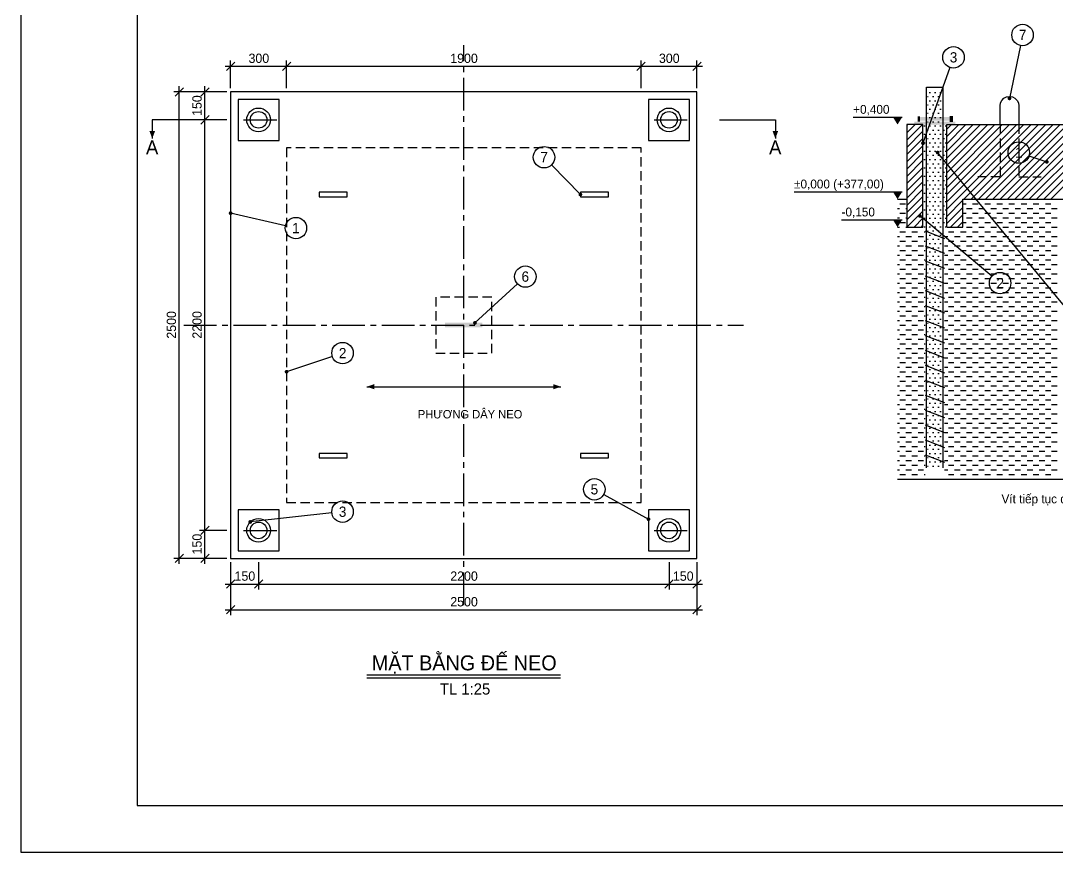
# Model space of a CAD drawing. Extents: x 0 to 45000, y 0 to 7425.
# Drawn here: x 0 to 5556, y 0 to 4456 of the extents above; entities that cross this region are included whole.
import ezdxf

# ---------------------------------------------------------------- set-up
doc = ezdxf.new("R2010")
doc.units = 0
doc.header["$LTSCALE"] = 25
doc.linetypes.add('CENTER', pattern=[10.6, 7, -1.2, 1.2, -1.2])
doc.linetypes.add('DASHED', pattern=[3, 2, -1])
for name, color, linetype in [('AN', 8, 'DASHED'), ('BT', 7, 'CONTINUOUS'), ('BT_N', 7, 'CONTINUOUS'), ('BUN', 32, 'CONTINUOUS'), ('DIM', 8, 'CONTINUOUS'), ('HATCH', 8, 'CONTINUOUS'), ('HATCH_BUN', 32, 'CONTINUOUS'), ('KHUNG', 7, 'CONTINUOUS'), ('KHUNG_M', 7, 'CONTINUOUS'), ('TEXT', 7, 'CONTINUOUS'), ('THEP', 1, 'CONTINUOUS'), ('THEP_D', 1, 'DASHED'), ('THEPHINH', 5, 'CONTINUOUS'), ('THEPHINH_D', 5, 'DASHED'), ('TRUC', 1, 'CENTER'), ('VUA', 8, 'CONTINUOUS')]:
    doc.layers.add(name, color=color, linetype=linetype)
doc.styles.add('VN', font='arial.ttf', dxfattribs={"width": 0.95})

msp = doc.modelspace()

# ---------------------------------------------------------------- linework, layer by layer
at = {"layer": 'AN'}
msp.add_lwpolyline([(1425, 1875), (3325, 1875), (3325, 3775), (1425, 3775)], close=True, dxfattribs=at)
at = {"layer": 'BT'}
msp.add_line((4963.5, 3900), (7036.5, 3900), dxfattribs=at)
msp.add_lwpolyline([(1125, 1575), (3625, 1575), (3625, 4075), (1125, 4075)], close=True, dxfattribs=at)
for points in [[(4836.5, 3900), (4750, 3900), (4750, 3350), (4836.5, 3350)], [(4963.5, 3350), (5050, 3350), (5050, 3500), (6950, 3500), (6950, 3350), (7036.5, 3350)]]:
    msp.add_lwpolyline(points, dxfattribs=at)
at = {"layer": 'BT_N'}
msp.add_lwpolyline([(4700, 2000), (5970, 2000), (5987.5, 2040), (6012.5, 1960), (6030, 2000), (7300, 2000)], dxfattribs=at)
at = {"layer": 'BUN'}
msp.add_line((4700, 3500), (4750, 3500), dxfattribs=at)
at = {"layer": 'DIM'}
for p, q in [((5358.4, 4323.7), (5300, 4040)), ((1102.5, 4190), (1147.5, 4235)), ((1125, 4095), (1125, 4242.5)), ((1402.5, 4190), (1447.5, 4235)), ((1402.5, 4190), (1447.5, 4235)), ((1425, 4095), (1425, 4242.5)), ((1425, 4095), (1425, 4242.5)), ((3302.5, 4190), (3347.5, 4235)), ((3302.5, 4190), (3347.5, 4235)), ((3325, 4095), (3325, 4242.5)), ((3325, 4095), (3325, 4242.5)), ((3602.5, 4190), (3647.5, 4235)), ((3625, 4095), (3625, 4242.5)), ((1095, 4212.5), (1455, 4212.5)), ((1395, 4212.5), (3355, 4212.5)), ((3295, 4212.5), (3655, 4212.5)), ((4980.7, 4205.8), (4836.5, 3800)), ((1105, 4075), (820, 4075)), ((827.5, 4052.5), (872.5, 4097.5)), ((850, 1545), (850, 4105)), ((1105, 4075), (957.5, 4075)), ((965, 4052.5), (1010, 4097.5)), ((987.5, 3895), (987.5, 4105)), ((965, 3902.5), (1010, 3947.5)), ((965, 3902.5), (1010, 3947.5)), ((987.5, 1695), (987.5, 3955)), ((1105, 3925), (957.5, 3925)), ((1105, 3925), (957.5, 3925)), ((4462.3, 3940), (4725, 3940)), ((5663.4, 2844.3), (4915, 3750)), ((5404.5, 3731.8), (5500, 3700)), ((2845.1, 3683.8), (3000, 3525)), ((4145.3, 3540), (4725, 3540)), ((1418.9, 3357.8), (1125, 3425)), ((4400, 3390), (4725, 3390)), ((5205.9, 3086.9), (4820, 3410)), ((2662.7, 3046.1), (2435, 2837)), ((1670.5, 2656.8), (1425, 2575)), ((1855, 2495), (2895, 2495)), ((3125.3, 1917.2), (3365, 1785)), ((1667.9, 1818.7), (1230, 1770)), ((1105, 1725), (957.5, 1725)), ((1105, 1725), (957.5, 1725)), ((965, 1702.5), (1010, 1747.5)), ((965, 1702.5), (1010, 1747.5)), ((987.5, 1545), (987.5, 1755)), ((1105, 1575), (820, 1575)), ((827.5, 1552.5), (872.5, 1597.5)), ((1105, 1575), (957.5, 1575)), ((965, 1552.5), (1010, 1597.5)), ((1125, 1555), (1125, 1407.5)), ((1125, 1555), (1125, 1270)), ((1275, 1555), (1275, 1407.5)), ((1275, 1555), (1275, 1407.5)), ((3475, 1555), (3475, 1407.5)), ((3475, 1555), (3475, 1407.5)), ((3625, 1555), (3625, 1407.5)), ((3625, 1555), (3625, 1270)), ((1102.5, 1415), (1147.5, 1460)), ((1252.5, 1415), (1297.5, 1460)), ((1252.5, 1415), (1297.5, 1460)), ((3452.5, 1415), (3497.5, 1460)), ((3452.5, 1415), (3497.5, 1460)), ((3602.5, 1415), (3647.5, 1460)), ((1095, 1437.5), (1305, 1437.5)), ((1245, 1437.5), (3505, 1437.5)), ((3445, 1437.5), (3655, 1437.5)), ((1095, 1300), (3655, 1300)), ((1102.5, 1277.5), (1147.5, 1322.5)), ((3602.5, 1277.5), (3647.5, 1322.5))]:
    msp.add_line(p, q, dxfattribs=at)
at = {"layer": 'DIM', "const_width": 10}
for points in [[(5305, 4040, 1), (5295, 4040, 1)], [(4841.5, 3800, 1), (4831.5, 3800, 1)], [(4920, 3750, 1), (4910, 3750, 1)], [(5505, 3700, 1), (5495, 3700, 1)], [(3005, 3525, 1), (2995, 3525, 1)], [(1130, 3425, 1), (1120, 3425, 1)], [(4825, 3410, 1), (4815, 3410, 1)], [(2440, 2837, 1), (2430, 2837, 1)], [(1430, 2575, 1), (1420, 2575, 1)], [(1235, 1770, 1), (1225, 1770, 1)], [(3370, 1785, 1), (3360, 1785, 1)]]:
    msp.add_lwpolyline(points, format="xyb", close=True, dxfattribs=at)
at = {"layer": 'DIM'}
for points in [[(4700, 3900), (4675, 3940), (4725, 3940)], [(4700, 3500), (4675, 3540), (4725, 3540)], [(4700, 3350), (4675, 3390), (4725, 3390)]]:
    msp.add_solid(points, dxfattribs=at)
at = {"layer": 'HATCH'}
for p, q in [((4750, 3816.6), (4833.4, 3900)), ((4750, 3855.5), (4794.5, 3900)), ((4750, 3894.4), (4755.6, 3900)), ((4872.3, 3900), (4872.3, 3900)), ((4911.2, 3900), (4911.2, 3900)), ((4950.1, 3900), (4950.1, 3900)), ((4963.5, 3446.8), (5416.7, 3900)), ((4963.5, 3485.6), (5377.9, 3900)), ((4963.5, 3524.5), (5339, 3900)), ((4963.5, 3563.4), (5300.1, 3900)), ((4963.5, 3602.3), (5261.2, 3900)), ((4963.5, 3641.2), (5222.3, 3900)), ((4963.5, 3680.1), (5183.4, 3900)), ((4963.5, 3719), (5144.5, 3900)), ((4963.5, 3757.9), (5105.6, 3900)), ((4963.5, 3796.8), (5066.7, 3900)), ((4963.5, 3835.7), (5027.8, 3900)), ((4963.5, 3874.6), (4988.9, 3900)), ((5055.6, 3500), (5455.6, 3900)), ((5094.5, 3500), (5494.5, 3900)), ((5133.4, 3500), (5533.4, 3900)), ((5172.3, 3500), (5572.3, 3900)), ((5211.2, 3500), (5611.2, 3900)), ((5250.1, 3500), (5650.1, 3900)), ((5289, 3500), (5689, 3900)), ((5327.9, 3500), (5727.9, 3900)), ((5366.8, 3500), (5766.8, 3900)), ((5405.7, 3500), (5805.7, 3900)), ((5444.5, 3500), (5844.5, 3900)), ((5483.4, 3500), (5883.4, 3900)), ((5522.3, 3500), (5922.3, 3900)), ((4750, 3777.7), (4836.5, 3864.2)), ((4750, 3738.8), (4836.5, 3825.3)), ((4750, 3699.9), (4836.5, 3786.4)), ((4750, 3661.1), (4836.5, 3747.6)), ((4750, 3622.2), (4836.5, 3708.7)), ((4750, 3583.3), (4836.5, 3669.8)), ((4750, 3544.4), (4836.5, 3630.9)), ((4750, 3505.5), (4836.5, 3592)), ((4750, 3466.6), (4836.5, 3553.1)), ((4750, 3427.7), (4836.5, 3514.2)), ((4750, 3388.8), (4836.5, 3475.3)), ((4963.5, 3407.9), (5050, 3494.4)), ((4963.5, 3369), (5050, 3455.5)), ((4750.1, 3350), (4836.5, 3436.4)), ((4789, 3350), (4836.5, 3397.5)), ((4983.4, 3350), (5050, 3416.6)), ((4827.9, 3350), (4836.5, 3358.6)), ((4866.7, 3350), (4866.7, 3350)), ((4905.6, 3350), (4905.6, 3350)), ((4944.5, 3350), (4944.5, 3350)), ((5022.3, 3350), (5050, 3377.7))]:
    msp.add_line(p, q, dxfattribs=at)
at = {"layer": 'HATCH_BUN'}
for p, q in [((4700, 3450), (4710, 3450)), ((4712.5, 3475), (4742.5, 3475)), ((4745, 3450), (4750, 3450)), ((5050, 3475), (5067.5, 3475)), ((5070, 3450), (5100, 3450)), ((5102.5, 3475), (5132.5, 3475)), ((5135, 3450), (5165, 3450)), ((5167.5, 3475), (5197.5, 3475)), ((5200, 3450), (5230, 3450)), ((5232.5, 3475), (5262.5, 3475)), ((5265, 3450), (5295, 3450)), ((5297.5, 3475), (5327.5, 3475)), ((5330, 3450), (5360, 3450)), ((5362.5, 3475), (5392.5, 3475)), ((5395, 3450), (5425, 3450)), ((5427.5, 3475), (5457.5, 3475)), ((5460, 3450), (5490, 3450)), ((5492.5, 3475), (5522.5, 3475)), ((5525, 3450), (5555, 3450)), ((4700, 3400), (4710, 3400)), ((4712.5, 3425), (4742.5, 3425)), ((4745, 3400), (4750, 3400)), ((5050, 3425), (5067.5, 3425)), ((5070, 3400), (5100, 3400)), ((5102.5, 3425), (5132.5, 3425)), ((5135, 3400), (5165, 3400)), ((5167.5, 3425), (5197.5, 3425)), ((5200, 3400), (5230, 3400)), ((5232.5, 3425), (5262.5, 3425)), ((5265, 3400), (5295, 3400)), ((5297.5, 3425), (5327.5, 3425)), ((5330, 3400), (5360, 3400)), ((5362.5, 3425), (5392.5, 3425)), ((5395, 3400), (5425, 3400)), ((5427.5, 3425), (5457.5, 3425)), ((5460, 3400), (5490, 3400)), ((5492.5, 3425), (5522.5, 3425)), ((5525, 3400), (5555, 3400)), ((4700, 3350), (4710, 3350)), ((4712.5, 3375), (4742.5, 3375)), ((4745, 3350), (4750, 3350)), ((5050, 3375), (5067.5, 3375)), ((5070, 3350), (5100, 3350)), ((5102.5, 3375), (5132.5, 3375)), ((5135, 3350), (5165, 3350)), ((5167.5, 3375), (5197.5, 3375)), ((5200, 3350), (5230, 3350)), ((5232.5, 3375), (5262.5, 3375)), ((5265, 3350), (5295, 3350)), ((5297.5, 3375), (5327.5, 3375)), ((5330, 3350), (5360, 3350)), ((5362.5, 3375), (5392.5, 3375)), ((5395, 3350), (5425, 3350)), ((5427.5, 3375), (5457.5, 3375)), ((5460, 3350), (5490, 3350)), ((5492.5, 3375), (5522.5, 3375)), ((5525, 3350), (5555, 3350)), ((4700, 3300), (4710, 3300)), ((4712.5, 3325), (4742.5, 3325)), ((4745, 3300), (4775, 3300)), ((4777.5, 3325), (4807.5, 3325)), ((4810, 3300), (4840, 3300)), ((4842.5, 3325), (4847.5, 3325)), ((4952.5, 3300), (4970, 3300)), ((4972.5, 3325), (5002.5, 3325)), ((5005, 3300), (5035, 3300)), ((5037.5, 3325), (5067.5, 3325)), ((5070, 3300), (5100, 3300)), ((5102.5, 3325), (5132.5, 3325)), ((5135, 3300), (5165, 3300)), ((5167.5, 3325), (5197.5, 3325)), ((5200, 3300), (5230, 3300)), ((5232.5, 3325), (5262.5, 3325)), ((5265, 3300), (5295, 3300)), ((5297.5, 3325), (5327.5, 3325)), ((5330, 3300), (5360, 3300)), ((5362.5, 3325), (5392.5, 3325)), ((5395, 3300), (5425, 3300)), ((5427.5, 3325), (5457.5, 3325)), ((5460, 3300), (5490, 3300)), ((5492.5, 3325), (5522.5, 3325)), ((5525, 3300), (5555, 3300)), ((4700, 3250), (4710, 3250)), ((4712.5, 3275), (4742.5, 3275)), ((4712.5, 3225), (4742.5, 3225)), ((4745, 3250), (4775, 3250)), ((4777.5, 3275), (4807.5, 3275)), ((4777.5, 3225), (4807.5, 3225)), ((4810, 3250), (4840, 3250)), ((4842.5, 3275), (4847.5, 3275)), ((4842.5, 3225), (4847.5, 3225)), ((4952.5, 3250), (4970, 3250)), ((4972.5, 3275), (5002.5, 3275)), ((4972.5, 3225), (5002.5, 3225)), ((5005, 3250), (5035, 3250)), ((5037.5, 3275), (5067.5, 3275)), ((5037.5, 3225), (5067.5, 3225)), ((5070, 3250), (5100, 3250)), ((5102.5, 3275), (5132.5, 3275)), ((5102.5, 3225), (5132.5, 3225)), ((5135, 3250), (5165, 3250)), ((5167.5, 3275), (5197.5, 3275)), ((5167.5, 3225), (5197.5, 3225)), ((5200, 3250), (5230, 3250)), ((5232.5, 3275), (5262.5, 3275)), ((5232.5, 3225), (5262.5, 3225)), ((5265, 3250), (5295, 3250)), ((5297.5, 3275), (5327.5, 3275)), ((5297.5, 3225), (5327.5, 3225)), ((5330, 3250), (5360, 3250)), ((5362.5, 3275), (5392.5, 3275)), ((5362.5, 3225), (5392.5, 3225)), ((5395, 3250), (5425, 3250)), ((5427.5, 3275), (5457.5, 3275)), ((5427.5, 3225), (5457.5, 3225)), ((5460, 3250), (5490, 3250)), ((5492.5, 3275), (5522.5, 3275)), ((5492.5, 3225), (5522.5, 3225)), ((5525, 3250), (5555, 3250)), ((4700, 3200), (4710, 3200)), ((4712.5, 3175), (4742.5, 3175)), ((4745, 3200), (4775, 3200)), ((4777.5, 3175), (4807.5, 3175)), ((4810, 3200), (4840, 3200)), ((4842.5, 3175), (4847.5, 3175)), ((4952.5, 3200), (4970, 3200)), ((4972.5, 3175), (5002.5, 3175)), ((5005, 3200), (5035, 3200)), ((5037.5, 3175), (5067.5, 3175)), ((5070, 3200), (5100, 3200)), ((5102.5, 3175), (5132.5, 3175)), ((5135, 3200), (5165, 3200)), ((5167.5, 3175), (5197.5, 3175)), ((5200, 3200), (5230, 3200)), ((5232.5, 3175), (5262.5, 3175)), ((5265, 3200), (5295, 3200)), ((5297.5, 3175), (5327.5, 3175)), ((5330, 3200), (5360, 3200)), ((5362.5, 3175), (5392.5, 3175)), ((5395, 3200), (5425, 3200)), ((5427.5, 3175), (5457.5, 3175)), ((5460, 3200), (5490, 3200)), ((5492.5, 3175), (5522.5, 3175)), ((5525, 3200), (5555, 3200)), ((4700, 3150), (4710, 3150)), ((4712.5, 3125), (4742.5, 3125)), ((4745, 3150), (4775, 3150)), ((4777.5, 3125), (4807.5, 3125)), ((4810, 3150), (4840, 3150)), ((4842.5, 3125), (4847.5, 3125)), ((4952.5, 3150), (4970, 3150)), ((4972.5, 3125), (5002.5, 3125)), ((5005, 3150), (5035, 3150)), ((5037.5, 3125), (5067.5, 3125)), ((5070, 3150), (5100, 3150)), ((5102.5, 3125), (5132.5, 3125)), ((5135, 3150), (5165, 3150)), ((5167.5, 3125), (5197.5, 3125)), ((5200, 3150), (5230, 3150)), ((5232.5, 3125), (5262.5, 3125)), ((5265, 3150), (5295, 3150)), ((5297.5, 3125), (5327.5, 3125)), ((5330, 3150), (5360, 3150)), ((5362.5, 3125), (5392.5, 3125)), ((5395, 3150), (5425, 3150)), ((5427.5, 3125), (5457.5, 3125)), ((5460, 3150), (5490, 3150)), ((5492.5, 3125), (5522.5, 3125)), ((5525, 3150), (5555, 3150)), ((4700, 3100), (4710, 3100)), ((4712.5, 3075), (4742.5, 3075)), ((4745, 3100), (4775, 3100)), ((4777.5, 3075), (4807.5, 3075)), ((4810, 3100), (4840, 3100)), ((4842.5, 3075), (4847.5, 3075)), ((4952.5, 3100), (4970, 3100)), ((4972.5, 3075), (5002.5, 3075)), ((5005, 3100), (5035, 3100)), ((5037.5, 3075), (5067.5, 3075)), ((5070, 3100), (5100, 3100)), ((5102.5, 3075), (5132.5, 3075)), ((5135, 3100), (5165, 3100)), ((5167.5, 3075), (5197.5, 3075)), ((5200, 3100), (5230, 3100)), ((5232.5, 3075), (5262.5, 3075)), ((5265, 3100), (5295, 3100)), ((5297.5, 3075), (5327.5, 3075)), ((5330, 3100), (5360, 3100)), ((5362.5, 3075), (5392.5, 3075)), ((5395, 3100), (5425, 3100)), ((5427.5, 3075), (5457.5, 3075)), ((5460, 3100), (5490, 3100)), ((5492.5, 3075), (5522.5, 3075)), ((5525, 3100), (5555, 3100)), ((4700, 3050), (4710, 3050)), ((4712.5, 3025), (4742.5, 3025)), ((4745, 3050), (4775, 3050)), ((4777.5, 3025), (4807.5, 3025)), ((4810, 3050), (4840, 3050)), ((4842.5, 3025), (4847.5, 3025)), ((4952.5, 3050), (4970, 3050)), ((4972.5, 3025), (5002.5, 3025)), ((5005, 3050), (5035, 3050)), ((5037.5, 3025), (5067.5, 3025)), ((5070, 3050), (5100, 3050)), ((5102.5, 3025), (5132.5, 3025)), ((5135, 3050), (5165, 3050)), ((5167.5, 3025), (5197.5, 3025)), ((5200, 3050), (5230, 3050)), ((5232.5, 3025), (5262.5, 3025)), ((5265, 3050), (5295, 3050)), ((5297.5, 3025), (5327.5, 3025)), ((5330, 3050), (5360, 3050)), ((5362.5, 3025), (5392.5, 3025)), ((5395, 3050), (5425, 3050)), ((5427.5, 3025), (5457.5, 3025)), ((5460, 3050), (5490, 3050)), ((5492.5, 3025), (5522.5, 3025)), ((5525, 3050), (5555, 3050)), ((4700, 3000), (4710, 3000)), ((4700, 2950), (4710, 2950)), ((4712.5, 2975), (4742.5, 2975)), ((4745, 3000), (4775, 3000)), ((4745, 2950), (4775, 2950)), ((4777.5, 2975), (4807.5, 2975)), ((4810, 3000), (4840, 3000)), ((4810, 2950), (4840, 2950)), ((4842.5, 2975), (4847.5, 2975)), ((4952.5, 3000), (4970, 3000)), ((4952.5, 2950), (4970, 2950)), ((4972.5, 2975), (5002.5, 2975)), ((5005, 3000), (5035, 3000)), ((5005, 2950), (5035, 2950)), ((5037.5, 2975), (5067.5, 2975)), ((5070, 3000), (5100, 3000)), ((5070, 2950), (5100, 2950)), ((5102.5, 2975), (5132.5, 2975)), ((5135, 3000), (5165, 3000)), ((5135, 2950), (5165, 2950)), ((5167.5, 2975), (5197.5, 2975)), ((5200, 3000), (5230, 3000)), ((5200, 2950), (5230, 2950)), ((5232.5, 2975), (5262.5, 2975)), ((5265, 3000), (5295, 3000)), ((5265, 2950), (5295, 2950)), ((5297.5, 2975), (5327.5, 2975)), ((5330, 3000), (5360, 3000)), ((5330, 2950), (5360, 2950)), ((5362.5, 2975), (5392.5, 2975)), ((5395, 3000), (5425, 3000)), ((5395, 2950), (5425, 2950)), ((5427.5, 2975), (5457.5, 2975)), ((5460, 3000), (5490, 3000)), ((5460, 2950), (5490, 2950)), ((5492.5, 2975), (5522.5, 2975)), ((5525, 3000), (5555, 3000)), ((5525, 2950), (5555, 2950)), ((4700, 2900), (4710, 2900)), ((4712.5, 2925), (4742.5, 2925)), ((4745, 2900), (4775, 2900)), ((4777.5, 2925), (4807.5, 2925)), ((4810, 2900), (4840, 2900)), ((4842.5, 2925), (4847.5, 2925)), ((4952.5, 2900), (4970, 2900)), ((4972.5, 2925), (5002.5, 2925)), ((5005, 2900), (5035, 2900)), ((5037.5, 2925), (5067.5, 2925)), ((5070, 2900), (5100, 2900)), ((5102.5, 2925), (5132.5, 2925)), ((5135, 2900), (5165, 2900)), ((5167.5, 2925), (5197.5, 2925)), ((5200, 2900), (5230, 2900)), ((5232.5, 2925), (5262.5, 2925)), ((5265, 2900), (5295, 2900)), ((5297.5, 2925), (5327.5, 2925)), ((5330, 2900), (5360, 2900)), ((5362.5, 2925), (5392.5, 2925)), ((5395, 2900), (5425, 2900)), ((5427.5, 2925), (5457.5, 2925)), ((5460, 2900), (5490, 2900)), ((5492.5, 2925), (5522.5, 2925)), ((5525, 2900), (5555, 2900)), ((4700, 2850), (4710, 2850)), ((4712.5, 2875), (4742.5, 2875)), ((4745, 2850), (4775, 2850)), ((4777.5, 2875), (4807.5, 2875)), ((4810, 2850), (4840, 2850)), ((4842.5, 2875), (4847.5, 2875)), ((4952.5, 2850), (4970, 2850)), ((4972.5, 2875), (5002.5, 2875)), ((5005, 2850), (5035, 2850)), ((5037.5, 2875), (5067.5, 2875)), ((5070, 2850), (5100, 2850)), ((5102.5, 2875), (5132.5, 2875)), ((5135, 2850), (5165, 2850)), ((5167.5, 2875), (5197.5, 2875)), ((5200, 2850), (5230, 2850)), ((5232.5, 2875), (5262.5, 2875)), ((5265, 2850), (5295, 2850)), ((5297.5, 2875), (5327.5, 2875)), ((5330, 2850), (5360, 2850)), ((5362.5, 2875), (5392.5, 2875)), ((5395, 2850), (5425, 2850)), ((5427.5, 2875), (5457.5, 2875)), ((5460, 2850), (5490, 2850)), ((5492.5, 2875), (5522.5, 2875)), ((5525, 2850), (5555, 2850)), ((4700, 2800), (4710, 2800)), ((4712.5, 2825), (4742.5, 2825)), ((4745, 2800), (4775, 2800)), ((4777.5, 2825), (4807.5, 2825)), ((4810, 2800), (4840, 2800)), ((4842.5, 2825), (4847.5, 2825)), ((4952.5, 2800), (4970, 2800)), ((4972.5, 2825), (5002.5, 2825)), ((5005, 2800), (5035, 2800)), ((5037.5, 2825), (5067.5, 2825)), ((5070, 2800), (5100, 2800)), ((5102.5, 2825), (5132.5, 2825)), ((5135, 2800), (5165, 2800)), ((5167.5, 2825), (5197.5, 2825)), ((5200, 2800), (5230, 2800)), ((5232.5, 2825), (5262.5, 2825)), ((5265, 2800), (5295, 2800)), ((5297.5, 2825), (5327.5, 2825)), ((5330, 2800), (5360, 2800)), ((5362.5, 2825), (5392.5, 2825)), ((5395, 2800), (5425, 2800)), ((5427.5, 2825), (5457.5, 2825)), ((5460, 2800), (5490, 2800)), ((5492.5, 2825), (5522.5, 2825)), ((5525, 2800), (5555, 2800)), ((4700, 2750), (4710, 2750)), ((4712.5, 2775), (4742.5, 2775)), ((4712.5, 2725), (4742.5, 2725)), ((4745, 2750), (4775, 2750)), ((4777.5, 2775), (4807.5, 2775)), ((4777.5, 2725), (4807.5, 2725)), ((4810, 2750), (4840, 2750)), ((4842.5, 2775), (4847.5, 2775)), ((4842.5, 2725), (4847.5, 2725)), ((4952.5, 2750), (4970, 2750)), ((4972.5, 2775), (5002.5, 2775)), ((4972.5, 2725), (5002.5, 2725)), ((5005, 2750), (5035, 2750)), ((5037.5, 2775), (5067.5, 2775)), ((5037.5, 2725), (5067.5, 2725)), ((5070, 2750), (5100, 2750)), ((5102.5, 2775), (5132.5, 2775)), ((5102.5, 2725), (5132.5, 2725)), ((5135, 2750), (5165, 2750)), ((5167.5, 2775), (5197.5, 2775)), ((5167.5, 2725), (5197.5, 2725)), ((5200, 2750), (5230, 2750)), ((5232.5, 2775), (5262.5, 2775)), ((5232.5, 2725), (5262.5, 2725)), ((5265, 2750), (5295, 2750)), ((5297.5, 2775), (5327.5, 2775)), ((5297.5, 2725), (5327.5, 2725)), ((5330, 2750), (5360, 2750)), ((5362.5, 2775), (5392.5, 2775)), ((5362.5, 2725), (5392.5, 2725)), ((5395, 2750), (5425, 2750)), ((5427.5, 2775), (5457.5, 2775)), ((5427.5, 2725), (5457.5, 2725)), ((5460, 2750), (5490, 2750)), ((5492.5, 2775), (5522.5, 2775)), ((5492.5, 2725), (5522.5, 2725)), ((5525, 2750), (5555, 2750)), ((4700, 2700), (4710, 2700)), ((4712.5, 2675), (4742.5, 2675)), ((4745, 2700), (4775, 2700)), ((4777.5, 2675), (4807.5, 2675)), ((4810, 2700), (4840, 2700)), ((4842.5, 2675), (4847.5, 2675)), ((4952.5, 2700), (4970, 2700)), ((4972.5, 2675), (5002.5, 2675)), ((5005, 2700), (5035, 2700)), ((5037.5, 2675), (5067.5, 2675)), ((5070, 2700), (5100, 2700)), ((5102.5, 2675), (5132.5, 2675)), ((5135, 2700), (5165, 2700)), ((5167.5, 2675), (5197.5, 2675)), ((5200, 2700), (5230, 2700)), ((5232.5, 2675), (5262.5, 2675)), ((5265, 2700), (5295, 2700)), ((5297.5, 2675), (5327.5, 2675)), ((5330, 2700), (5360, 2700)), ((5362.5, 2675), (5392.5, 2675)), ((5395, 2700), (5425, 2700)), ((5427.5, 2675), (5457.5, 2675)), ((5460, 2700), (5490, 2700)), ((5492.5, 2675), (5522.5, 2675)), ((5525, 2700), (5555, 2700)), ((4700, 2650), (4710, 2650)), ((4712.5, 2625), (4742.5, 2625)), ((4745, 2650), (4775, 2650)), ((4777.5, 2625), (4807.5, 2625)), ((4810, 2650), (4840, 2650)), ((4842.5, 2625), (4847.5, 2625)), ((4952.5, 2650), (4970, 2650)), ((4972.5, 2625), (5002.5, 2625)), ((5005, 2650), (5035, 2650)), ((5037.5, 2625), (5067.5, 2625)), ((5070, 2650), (5100, 2650)), ((5102.5, 2625), (5132.5, 2625)), ((5135, 2650), (5165, 2650)), ((5167.5, 2625), (5197.5, 2625)), ((5200, 2650), (5230, 2650)), ((5232.5, 2625), (5262.5, 2625)), ((5265, 2650), (5295, 2650)), ((5297.5, 2625), (5327.5, 2625)), ((5330, 2650), (5360, 2650)), ((5362.5, 2625), (5392.5, 2625)), ((5395, 2650), (5425, 2650)), ((5427.5, 2625), (5457.5, 2625)), ((5460, 2650), (5490, 2650)), ((5492.5, 2625), (5522.5, 2625)), ((5525, 2650), (5555, 2650)), ((4700, 2600), (4710, 2600)), ((4712.5, 2575), (4742.5, 2575)), ((4745, 2600), (4775, 2600)), ((4777.5, 2575), (4807.5, 2575)), ((4810, 2600), (4840, 2600)), ((4842.5, 2575), (4847.5, 2575)), ((4952.5, 2600), (4970, 2600)), ((4972.5, 2575), (5002.5, 2575)), ((5005, 2600), (5035, 2600)), ((5037.5, 2575), (5067.5, 2575)), ((5070, 2600), (5100, 2600)), ((5102.5, 2575), (5132.5, 2575)), ((5135, 2600), (5165, 2600)), ((5167.5, 2575), (5197.5, 2575)), ((5200, 2600), (5230, 2600)), ((5232.5, 2575), (5262.5, 2575)), ((5265, 2600), (5295, 2600)), ((5297.5, 2575), (5327.5, 2575)), ((5330, 2600), (5360, 2600)), ((5362.5, 2575), (5392.5, 2575)), ((5395, 2600), (5425, 2600)), ((5427.5, 2575), (5457.5, 2575)), ((5460, 2600), (5490, 2600)), ((5492.5, 2575), (5522.5, 2575)), ((5525, 2600), (5555, 2600)), ((4700, 2550), (4710, 2550)), ((4712.5, 2525), (4742.5, 2525)), ((4745, 2550), (4775, 2550)), ((4777.5, 2525), (4807.5, 2525)), ((4810, 2550), (4840, 2550)), ((4842.5, 2525), (4847.5, 2525)), ((4952.5, 2550), (4970, 2550)), ((4972.5, 2525), (5002.5, 2525)), ((5005, 2550), (5035, 2550)), ((5037.5, 2525), (5067.5, 2525)), ((5070, 2550), (5100, 2550)), ((5102.5, 2525), (5132.5, 2525)), ((5135, 2550), (5165, 2550)), ((5167.5, 2525), (5197.5, 2525)), ((5200, 2550), (5230, 2550)), ((5232.5, 2525), (5262.5, 2525)), ((5265, 2550), (5295, 2550)), ((5297.5, 2525), (5327.5, 2525)), ((5330, 2550), (5360, 2550)), ((5362.5, 2525), (5392.5, 2525)), ((5395, 2550), (5425, 2550)), ((5427.5, 2525), (5457.5, 2525)), ((5460, 2550), (5490, 2550)), ((5492.5, 2525), (5522.5, 2525)), ((5525, 2550), (5555, 2550)), ((4700, 2500), (4710, 2500)), ((4700, 2450), (4710, 2450)), ((4712.5, 2475), (4742.5, 2475)), ((4745, 2500), (4775, 2500)), ((4745, 2450), (4775, 2450)), ((4777.5, 2475), (4807.5, 2475)), ((4810, 2500), (4840, 2500)), ((4810, 2450), (4840, 2450)), ((4842.5, 2475), (4847.5, 2475)), ((4952.5, 2500), (4970, 2500)), ((4952.5, 2450), (4970, 2450)), ((4972.5, 2475), (5002.5, 2475)), ((5005, 2500), (5035, 2500)), ((5005, 2450), (5035, 2450)), ((5037.5, 2475), (5067.5, 2475)), ((5070, 2500), (5100, 2500)), ((5070, 2450), (5100, 2450)), ((5102.5, 2475), (5132.5, 2475)), ((5135, 2500), (5165, 2500)), ((5135, 2450), (5165, 2450)), ((5167.5, 2475), (5197.5, 2475)), ((5200, 2500), (5230, 2500)), ((5200, 2450), (5230, 2450)), ((5232.5, 2475), (5262.5, 2475)), ((5265, 2500), (5295, 2500)), ((5265, 2450), (5295, 2450)), ((5297.5, 2475), (5327.5, 2475)), ((5330, 2500), (5360, 2500)), ((5330, 2450), (5360, 2450)), ((5362.5, 2475), (5392.5, 2475)), ((5395, 2500), (5425, 2500)), ((5395, 2450), (5425, 2450)), ((5427.5, 2475), (5457.5, 2475)), ((5460, 2500), (5490, 2500)), ((5460, 2450), (5490, 2450)), ((5492.5, 2475), (5522.5, 2475)), ((5525, 2500), (5555, 2500)), ((5525, 2450), (5555, 2450)), ((4700, 2400), (4710, 2400)), ((4712.5, 2425), (4742.5, 2425)), ((4745, 2400), (4775, 2400)), ((4777.5, 2425), (4807.5, 2425)), ((4810, 2400), (4840, 2400)), ((4842.5, 2425), (4847.5, 2425)), ((4952.5, 2400), (4970, 2400)), ((4972.5, 2425), (5002.5, 2425)), ((5005, 2400), (5035, 2400)), ((5037.5, 2425), (5067.5, 2425)), ((5070, 2400), (5100, 2400)), ((5102.5, 2425), (5132.5, 2425)), ((5135, 2400), (5165, 2400)), ((5167.5, 2425), (5197.5, 2425)), ((5200, 2400), (5230, 2400)), ((5232.5, 2425), (5262.5, 2425)), ((5265, 2400), (5295, 2400)), ((5297.5, 2425), (5327.5, 2425)), ((5330, 2400), (5360, 2400)), ((5362.5, 2425), (5392.5, 2425)), ((5395, 2400), (5425, 2400)), ((5427.5, 2425), (5457.5, 2425)), ((5460, 2400), (5490, 2400)), ((5492.5, 2425), (5522.5, 2425)), ((5525, 2400), (5555, 2400)), ((4700, 2350), (4710, 2350)), ((4712.5, 2375), (4742.5, 2375)), ((4745, 2350), (4775, 2350)), ((4777.5, 2375), (4807.5, 2375)), ((4810, 2350), (4840, 2350)), ((4842.5, 2375), (4847.5, 2375)), ((4952.5, 2350), (4970, 2350)), ((4972.5, 2375), (5002.5, 2375)), ((5005, 2350), (5035, 2350)), ((5037.5, 2375), (5067.5, 2375)), ((5070, 2350), (5100, 2350)), ((5102.5, 2375), (5132.5, 2375)), ((5135, 2350), (5165, 2350)), ((5167.5, 2375), (5197.5, 2375)), ((5200, 2350), (5230, 2350)), ((5232.5, 2375), (5262.5, 2375)), ((5265, 2350), (5295, 2350)), ((5297.5, 2375), (5327.5, 2375)), ((5330, 2350), (5360, 2350)), ((5362.5, 2375), (5392.5, 2375)), ((5395, 2350), (5425, 2350)), ((5427.5, 2375), (5457.5, 2375)), ((5460, 2350), (5490, 2350)), ((5492.5, 2375), (5522.5, 2375)), ((5525, 2350), (5555, 2350)), ((4700, 2300), (4710, 2300)), ((4712.5, 2325), (4742.5, 2325)), ((4745, 2300), (4775, 2300)), ((4777.5, 2325), (4807.5, 2325)), ((4810, 2300), (4840, 2300)), ((4842.5, 2325), (4847.5, 2325)), ((4952.5, 2300), (4970, 2300)), ((4972.5, 2325), (5002.5, 2325)), ((5005, 2300), (5035, 2300)), ((5037.5, 2325), (5067.5, 2325)), ((5070, 2300), (5100, 2300)), ((5102.5, 2325), (5132.5, 2325)), ((5135, 2300), (5165, 2300)), ((5167.5, 2325), (5197.5, 2325)), ((5200, 2300), (5230, 2300)), ((5232.5, 2325), (5262.5, 2325)), ((5265, 2300), (5295, 2300)), ((5297.5, 2325), (5327.5, 2325)), ((5330, 2300), (5360, 2300)), ((5362.5, 2325), (5392.5, 2325)), ((5395, 2300), (5425, 2300)), ((5427.5, 2325), (5457.5, 2325)), ((5460, 2300), (5490, 2300)), ((5492.5, 2325), (5522.5, 2325)), ((5525, 2300), (5555, 2300)), ((4700, 2250), (4710, 2250)), ((4712.5, 2275), (4742.5, 2275)), ((4712.5, 2225), (4742.5, 2225)), ((4745, 2250), (4775, 2250)), ((4777.5, 2275), (4807.5, 2275)), ((4777.5, 2225), (4807.5, 2225)), ((4810, 2250), (4840, 2250)), ((4842.5, 2275), (4847.5, 2275)), ((4842.5, 2225), (4847.5, 2225)), ((4952.5, 2250), (4970, 2250)), ((4972.5, 2275), (5002.5, 2275)), ((4972.5, 2225), (5002.5, 2225)), ((5005, 2250), (5035, 2250)), ((5037.5, 2275), (5067.5, 2275)), ((5037.5, 2225), (5067.5, 2225)), ((5070, 2250), (5100, 2250)), ((5102.5, 2275), (5132.5, 2275)), ((5102.5, 2225), (5132.5, 2225)), ((5135, 2250), (5165, 2250)), ((5167.5, 2275), (5197.5, 2275)), ((5167.5, 2225), (5197.5, 2225)), ((5200, 2250), (5230, 2250)), ((5232.5, 2275), (5262.5, 2275)), ((5232.5, 2225), (5262.5, 2225)), ((5265, 2250), (5295, 2250)), ((5297.5, 2275), (5327.5, 2275)), ((5297.5, 2225), (5327.5, 2225)), ((5330, 2250), (5360, 2250)), ((5362.5, 2275), (5392.5, 2275)), ((5362.5, 2225), (5392.5, 2225)), ((5395, 2250), (5425, 2250)), ((5427.5, 2275), (5457.5, 2275)), ((5427.5, 2225), (5457.5, 2225)), ((5460, 2250), (5490, 2250)), ((5492.5, 2275), (5522.5, 2275)), ((5492.5, 2225), (5522.5, 2225)), ((5525, 2250), (5555, 2250)), ((4700, 2200), (4710, 2200)), ((4712.5, 2175), (4742.5, 2175)), ((4745, 2200), (4775, 2200)), ((4777.5, 2175), (4807.5, 2175)), ((4810, 2200), (4840, 2200)), ((4842.5, 2175), (4847.5, 2175)), ((4952.5, 2200), (4970, 2200)), ((4972.5, 2175), (5002.5, 2175)), ((5005, 2200), (5035, 2200)), ((5037.5, 2175), (5067.5, 2175)), ((5070, 2200), (5100, 2200)), ((5102.5, 2175), (5132.5, 2175)), ((5135, 2200), (5165, 2200)), ((5167.5, 2175), (5197.5, 2175)), ((5200, 2200), (5230, 2200)), ((5232.5, 2175), (5262.5, 2175)), ((5265, 2200), (5295, 2200)), ((5297.5, 2175), (5327.5, 2175)), ((5330, 2200), (5360, 2200)), ((5362.5, 2175), (5392.5, 2175)), ((5395, 2200), (5425, 2200)), ((5427.5, 2175), (5457.5, 2175)), ((5460, 2200), (5490, 2200)), ((5492.5, 2175), (5522.5, 2175)), ((5525, 2200), (5555, 2200)), ((4700, 2150), (4710, 2150)), ((4712.5, 2125), (4742.5, 2125)), ((4745, 2150), (4775, 2150)), ((4777.5, 2125), (4807.5, 2125)), ((4810, 2150), (4840, 2150)), ((4842.5, 2125), (4847.5, 2125)), ((4952.5, 2150), (4970, 2150)), ((4972.5, 2125), (5002.5, 2125)), ((5005, 2150), (5035, 2150)), ((5037.5, 2125), (5067.5, 2125)), ((5070, 2150), (5100, 2150)), ((5102.5, 2125), (5132.5, 2125)), ((5135, 2150), (5165, 2150)), ((5167.5, 2125), (5197.5, 2125)), ((5200, 2150), (5230, 2150)), ((5232.5, 2125), (5262.5, 2125)), ((5265, 2150), (5295, 2150)), ((5297.5, 2125), (5327.5, 2125)), ((5330, 2150), (5360, 2150)), ((5362.5, 2125), (5392.5, 2125)), ((5395, 2150), (5425, 2150)), ((5427.5, 2125), (5457.5, 2125)), ((5460, 2150), (5490, 2150)), ((5492.5, 2125), (5522.5, 2125)), ((5525, 2150), (5555, 2150)), ((4700, 2100), (4710, 2100)), ((4712.5, 2075), (4742.5, 2075)), ((4745, 2100), (4775, 2100)), ((4777.5, 2075), (4807.5, 2075)), ((4810, 2100), (4840, 2100)), ((4842.5, 2075), (4847.5, 2075)), ((4952.5, 2100), (4970, 2100)), ((4972.5, 2075), (5002.5, 2075)), ((5005, 2100), (5035, 2100)), ((5037.5, 2075), (5067.5, 2075)), ((5070, 2100), (5100, 2100)), ((5102.5, 2075), (5132.5, 2075)), ((5135, 2100), (5165, 2100)), ((5167.5, 2075), (5197.5, 2075)), ((5200, 2100), (5230, 2100)), ((5232.5, 2075), (5262.5, 2075)), ((5265, 2100), (5295, 2100)), ((5297.5, 2075), (5327.5, 2075)), ((5330, 2100), (5360, 2100)), ((5362.5, 2075), (5392.5, 2075)), ((5395, 2100), (5425, 2100)), ((5427.5, 2075), (5457.5, 2075)), ((5460, 2100), (5490, 2100)), ((5492.5, 2075), (5522.5, 2075)), ((5525, 2100), (5555, 2100)), ((4700, 2050), (4710, 2050)), ((4712.5, 2025), (4742.5, 2025)), ((4745, 2050), (4775, 2050)), ((4777.5, 2025), (4807.5, 2025)), ((4810, 2050), (4840, 2050)), ((4842.5, 2025), (4847.5, 2025)), ((4952.5, 2050), (4970, 2050)), ((4972.5, 2025), (5002.5, 2025)), ((5005, 2050), (5035, 2050)), ((5037.5, 2025), (5067.5, 2025)), ((5070, 2050), (5100, 2050)), ((5102.5, 2025), (5132.5, 2025)), ((5135, 2050), (5165, 2050)), ((5167.5, 2025), (5197.5, 2025)), ((5200, 2050), (5230, 2050)), ((5232.5, 2025), (5262.5, 2025)), ((5265, 2050), (5295, 2050)), ((5297.5, 2025), (5327.5, 2025)), ((5330, 2050), (5360, 2050)), ((5362.5, 2025), (5392.5, 2025)), ((5395, 2050), (5425, 2050)), ((5427.5, 2025), (5457.5, 2025)), ((5460, 2050), (5490, 2050)), ((5492.5, 2025), (5522.5, 2025)), ((5525, 2050), (5555, 2050))]:
    msp.add_line(p, q, dxfattribs=at)
at = {"layer": 'KHUNG'}
for p, q in [((1005, 3925), (705, 3925)), ((705, 3925), (705, 3825)), ((3745, 3925), (4045, 3925)), ((4045, 3925), (4045, 3825))]:
    msp.add_line(p, q, dxfattribs=at)
msp.add_lwpolyline([(625, 250), (10250, 250), (10250, 7175), (625, 7175)], close=True, dxfattribs=at)
at = {"layer": 'KHUNG_M'}
msp.add_lwpolyline([(0, 0), (10500, 0), (10500, 7425), (0, 7425)], close=True, dxfattribs=at)
at = {"layer": 'TEXT'}
for p, q in [((1855.9, 950), (2894.1, 950)), ((1855.9, 935), (2894.1, 935))]:
    msp.add_line(p, q, dxfattribs=at)
for centre in [(5370, 4380), (5000, 4260), (2805, 3725), (5350, 3750), (1475, 3345), (2705, 3085), (5250, 3050), (1725, 2675), (3075, 1945), (1725, 1825)]:
    msp.add_circle(centre, 57.5, dxfattribs=at)
for points in [[(705, 3825), (720, 3865), (690, 3865)], [(4045, 3825), (4060, 3865), (4030, 3865)], [(1855, 2495), (1895, 2481.2), (1895, 2508.8)], [(2895, 2495), (2855, 2508.8), (2855, 2481.2)]]:
    msp.add_solid(points, dxfattribs=at)
at = {"layer": 'THEP'}
msp.add_lwpolyline([(5250, 3900), (5250, 4000), (5250, 4000), (5252.4, 4015.5), (5259.5, 4029.4), (5270.6, 4040.5), (5284.5, 4047.6), (5300, 4050), (5315.5, 4047.6), (5329.4, 4040.5), (5340.5, 4029.4), (5347.6, 4015.5), (5350, 4000), (5350, 4000), (5350, 3900)], dxfattribs=at)
for points in [[(1600, 3513), (1750, 3513), (1750, 3537), (1600, 3537)], [(3000, 3513), (3150, 3513), (3150, 3537), (3000, 3537)], [(1600, 2113), (1750, 2113), (1750, 2137), (1600, 2137)], [(3000, 2113), (3150, 2113), (3150, 2137), (3000, 2137)]]:
    msp.add_lwpolyline(points, close=True, dxfattribs=at)
at = {"layer": 'THEP_D'}
for points in [[(5250, 3900), (5250, 3620), (5130, 3620)], [(5350, 3900), (5350, 3620), (5470, 3620)]]:
    msp.add_lwpolyline(points, dxfattribs=at)
at = {"layer": 'THEPHINH'}
for p, q in [((4855.5, 2060), (4855.5, 4100)), ((4855.5, 4100), (4944.5, 4100)), ((4944.5, 2060), (4944.5, 4100)), ((1195, 3925), (1373, 3925)), ((3395, 3925), (3573, 3925)), ((4836.5, 3350), (4836.5, 3900)), ((4963.5, 3350), (4963.5, 3900)), ((4847.5, 3330), (4952.5, 3290)), ((4847.5, 3250), (4952.5, 3210)), ((4847.5, 3170), (4952.5, 3130)), ((4847.5, 3090), (4952.5, 3050)), ((4847.5, 3010), (4952.5, 2970)), ((4847.5, 2930), (4952.5, 2890)), ((4847.5, 2850), (4952.5, 2810)), ((4847.5, 2770), (4952.5, 2730)), ((4847.5, 2690), (4952.5, 2650)), ((4847.5, 2610), (4952.5, 2570)), ((4847.5, 2530), (4952.5, 2490)), ((4847.5, 2450), (4952.5, 2410)), ((4847.5, 2370), (4952.5, 2330)), ((4847.5, 2290), (4952.5, 2250)), ((4847.5, 2210), (4952.5, 2170)), ((4847.5, 2130), (4952.5, 2090)), ((1195, 1725), (1373, 1725)), ((3395, 1725), (3573, 1725))]:
    msp.add_line(p, q, dxfattribs=at)
for points in [[(1165, 3815), (1385, 3815), (1385, 4035), (1165, 4035)], [(3365, 3815), (3585, 3815), (3585, 4035), (3365, 4035)], [(1165, 1615), (1385, 1615), (1385, 1835), (1165, 1835)], [(3365, 1615), (3585, 1615), (3585, 1835), (3365, 1835)]]:
    msp.add_lwpolyline(points, close=True, dxfattribs=at)
for centre, radius in [((1275, 3925), 63.5), ((1275, 3925), 44.5), ((3475, 3925), 63.5), ((3475, 3925), 44.5), ((1275, 1725), 63.5), ((3475, 1725), 63.5), ((1275, 1725), 44.5), ((3475, 1725), 44.5)]:
    msp.add_circle(centre, radius, dxfattribs=at)
for points in [[(4980, 3914), (4998, 3914), (4980, 3946), (4998, 3946)], [(4790, 3900), (5010, 3900), (4790, 3916), (5010, 3916)], [(4808, 3916), (4820, 3916), (4808, 3944), (4820, 3944)], [(4820, 3920), (4980, 3920), (4820, 3940), (4980, 3940)], [(2275, 2812.5), (2475, 2812.5), (2275, 2837.5), (2475, 2837.5)]]:
    msp.add_solid(points, dxfattribs=at)
at = {"layer": 'THEPHINH_D'}
msp.add_lwpolyline([(2225, 2675), (2525, 2675), (2525, 2975), (2225, 2975)], close=True, dxfattribs=at)
at = {"layer": 'TRUC'}
for p, q in [((2375, 1325), (2375, 4325)), ((875, 2825), (3875, 2825))]:
    msp.add_line(p, q, dxfattribs=at)
at = {"layer": 'VUA'}
for p, q in [((4870, 4072.5), (4876.2, 4072.5)), ((4898.8, 4072.5), (4905, 4072.5)), ((4927.5, 4072.5), (4933.8, 4072.5)), ((4860.5, 4050), (4865, 4050)), ((4860.5, 4005), (4865, 4005)), ((4870, 4027.5), (4876.2, 4027.5)), ((4887.5, 4050), (4893.8, 4050)), ((4887.5, 4005), (4893.8, 4005)), ((4898.8, 4027.5), (4905, 4027.5)), ((4916.2, 4050), (4922.5, 4050)), ((4916.2, 4005), (4922.5, 4005)), ((4927.5, 4027.5), (4933.8, 4027.5)), ((4860.5, 3960), (4865, 3960)), ((4870, 3982.5), (4876.2, 3982.5)), ((4887.5, 3960), (4893.8, 3960)), ((4898.8, 3982.5), (4905, 3982.5)), ((4916.2, 3960), (4922.5, 3960)), ((4927.5, 3982.5), (4933.8, 3982.5)), ((4841.2, 3892.5), (4847.5, 3892.5)), ((4860.5, 3915), (4865, 3915)), ((4870, 3937.5), (4876.2, 3937.5)), ((4870, 3892.5), (4876.2, 3892.5)), ((4887.5, 3915), (4893.8, 3915)), ((4898.8, 3937.5), (4905, 3937.5)), ((4898.8, 3892.5), (4905, 3892.5)), ((4916.2, 3915), (4922.5, 3915)), ((4927.5, 3937.5), (4933.8, 3937.5)), ((4927.5, 3892.5), (4933.8, 3892.5)), ((4956.2, 3892.5), (4959.5, 3892.5)), ((4841.2, 3847.5), (4847.5, 3847.5)), ((4860.5, 3870), (4865, 3870)), ((4870, 3847.5), (4876.2, 3847.5)), ((4887.5, 3870), (4893.8, 3870)), ((4898.8, 3847.5), (4905, 3847.5)), ((4916.2, 3870), (4922.5, 3870)), ((4927.5, 3847.5), (4933.8, 3847.5)), ((4945, 3870), (4951.2, 3870)), ((4956.2, 3847.5), (4959.5, 3847.5)), ((4841.2, 3802.5), (4847.5, 3802.5)), ((4860.5, 3825), (4865, 3825)), ((4860.5, 3780), (4865, 3780)), ((4870, 3802.5), (4876.2, 3802.5)), ((4887.5, 3825), (4893.8, 3825)), ((4887.5, 3780), (4893.8, 3780)), ((4898.8, 3802.5), (4905, 3802.5)), ((4916.2, 3825), (4922.5, 3825)), ((4916.2, 3780), (4922.5, 3780)), ((4927.5, 3802.5), (4933.8, 3802.5)), ((4945, 3825), (4951.2, 3825)), ((4945, 3780), (4951.2, 3780)), ((4956.2, 3802.5), (4959.5, 3802.5)), ((4841.2, 3757.5), (4847.5, 3757.5)), ((4860.5, 3735), (4865, 3735)), ((4870, 3757.5), (4876.2, 3757.5)), ((4887.5, 3735), (4893.8, 3735)), ((4898.8, 3757.5), (4905, 3757.5)), ((4916.2, 3735), (4922.5, 3735)), ((4927.5, 3757.5), (4933.8, 3757.5)), ((4945, 3735), (4951.2, 3735)), ((4956.2, 3757.5), (4959.5, 3757.5)), ((4841.2, 3712.5), (4847.5, 3712.5)), ((4841.2, 3667.5), (4847.5, 3667.5)), ((4860.5, 3690), (4865, 3690)), ((4870, 3712.5), (4876.2, 3712.5)), ((4870, 3667.5), (4876.2, 3667.5)), ((4887.5, 3690), (4893.8, 3690)), ((4898.8, 3712.5), (4905, 3712.5)), ((4898.8, 3667.5), (4905, 3667.5)), ((4916.2, 3690), (4922.5, 3690)), ((4927.5, 3712.5), (4933.8, 3712.5)), ((4927.5, 3667.5), (4933.8, 3667.5)), ((4945, 3690), (4951.2, 3690)), ((4956.2, 3712.5), (4959.5, 3712.5)), ((4956.2, 3667.5), (4959.5, 3667.5)), ((4841.2, 3622.5), (4847.5, 3622.5)), ((4860.5, 3645), (4865, 3645)), ((4870, 3622.5), (4876.2, 3622.5)), ((4887.5, 3645), (4893.8, 3645)), ((4898.8, 3622.5), (4905, 3622.5)), ((4916.2, 3645), (4922.5, 3645)), ((4927.5, 3622.5), (4933.8, 3622.5)), ((4945, 3645), (4951.2, 3645)), ((4956.2, 3622.5), (4959.5, 3622.5)), ((4841.2, 3577.5), (4847.5, 3577.5)), ((4860.5, 3600), (4865, 3600)), ((4870, 3577.5), (4876.2, 3577.5)), ((4887.5, 3600), (4893.8, 3600)), ((4898.8, 3577.5), (4905, 3577.5)), ((4916.2, 3600), (4922.5, 3600)), ((4927.5, 3577.5), (4933.8, 3577.5)), ((4945, 3600), (4951.2, 3600)), ((4956.2, 3577.5), (4959.5, 3577.5)), ((4841.2, 3532.5), (4847.5, 3532.5)), ((4860.5, 3555), (4865, 3555)), ((4860.5, 3510), (4865, 3510)), ((4870, 3532.5), (4876.2, 3532.5)), ((4887.5, 3555), (4893.8, 3555)), ((4887.5, 3510), (4893.8, 3510)), ((4898.8, 3532.5), (4905, 3532.5)), ((4916.2, 3555), (4922.5, 3555)), ((4916.2, 3510), (4922.5, 3510)), ((4927.5, 3532.5), (4933.8, 3532.5)), ((4945, 3555), (4951.2, 3555)), ((4945, 3510), (4951.2, 3510)), ((4956.2, 3532.5), (4959.5, 3532.5)), ((4841.2, 3487.5), (4847.5, 3487.5)), ((4860.5, 3465), (4865, 3465)), ((4870, 3487.5), (4876.2, 3487.5)), ((4887.5, 3465), (4893.8, 3465)), ((4898.8, 3487.5), (4905, 3487.5)), ((4916.2, 3465), (4922.5, 3465)), ((4927.5, 3487.5), (4933.8, 3487.5)), ((4945, 3465), (4951.2, 3465)), ((4956.2, 3487.5), (4959.5, 3487.5)), ((4841.2, 3442.5), (4847.5, 3442.5)), ((4841.2, 3397.5), (4847.5, 3397.5)), ((4860.5, 3420), (4865, 3420)), ((4870, 3442.5), (4876.2, 3442.5)), ((4870, 3397.5), (4876.2, 3397.5)), ((4887.5, 3420), (4893.8, 3420)), ((4898.8, 3442.5), (4905, 3442.5)), ((4898.8, 3397.5), (4905, 3397.5)), ((4916.2, 3420), (4922.5, 3420)), ((4927.5, 3442.5), (4933.8, 3442.5)), ((4927.5, 3397.5), (4933.8, 3397.5)), ((4945, 3420), (4951.2, 3420)), ((4956.2, 3442.5), (4959.5, 3442.5)), ((4956.2, 3397.5), (4959.5, 3397.5)), ((4841.2, 3352.5), (4847.5, 3352.5)), ((4860.5, 3375), (4865, 3375)), ((4870, 3352.5), (4876.2, 3352.5)), ((4887.5, 3375), (4893.8, 3375)), ((4898.8, 3352.5), (4905, 3352.5)), ((4916.2, 3375), (4922.5, 3375)), ((4927.5, 3352.5), (4933.8, 3352.5)), ((4945, 3375), (4951.2, 3375)), ((4956.2, 3352.5), (4959.5, 3352.5)), ((4860.5, 3330), (4865, 3330)), ((4860.5, 3285), (4865, 3285)), ((4870, 3307.5), (4876.2, 3307.5)), ((4887.5, 3330), (4893.8, 3330)), ((4887.5, 3285), (4893.8, 3285)), ((4898.8, 3307.5), (4905, 3307.5)), ((4916.2, 3330), (4922.5, 3330)), ((4916.2, 3285), (4922.5, 3285)), ((4927.5, 3307.5), (4933.8, 3307.5)), ((4860.5, 3240), (4865, 3240)), ((4870, 3262.5), (4876.2, 3262.5)), ((4887.5, 3240), (4893.8, 3240)), ((4898.8, 3262.5), (4905, 3262.5)), ((4916.2, 3240), (4922.5, 3240)), ((4927.5, 3262.5), (4933.8, 3262.5)), ((4860.5, 3195), (4865, 3195)), ((4870, 3217.5), (4876.2, 3217.5)), ((4870, 3172.5), (4876.2, 3172.5)), ((4887.5, 3195), (4893.8, 3195)), ((4898.8, 3217.5), (4905, 3217.5)), ((4898.8, 3172.5), (4905, 3172.5)), ((4916.2, 3195), (4922.5, 3195)), ((4927.5, 3217.5), (4933.8, 3217.5)), ((4927.5, 3172.5), (4933.8, 3172.5)), ((4860.5, 3150), (4865, 3150)), ((4870, 3127.5), (4876.2, 3127.5)), ((4887.5, 3150), (4893.8, 3150)), ((4898.8, 3127.5), (4905, 3127.5)), ((4916.2, 3150), (4922.5, 3150)), ((4927.5, 3127.5), (4933.8, 3127.5)), ((4860.5, 3105), (4865, 3105)), ((4860.5, 3060), (4865, 3060)), ((4870, 3082.5), (4876.2, 3082.5)), ((4887.5, 3105), (4893.8, 3105)), ((4887.5, 3060), (4893.8, 3060)), ((4898.8, 3082.5), (4905, 3082.5)), ((4916.2, 3105), (4922.5, 3105)), ((4916.2, 3060), (4922.5, 3060)), ((4927.5, 3082.5), (4933.8, 3082.5)), ((4860.5, 3015), (4865, 3015)), ((4870, 3037.5), (4876.2, 3037.5)), ((4887.5, 3015), (4893.8, 3015)), ((4898.8, 3037.5), (4905, 3037.5)), ((4916.2, 3015), (4922.5, 3015)), ((4927.5, 3037.5), (4933.8, 3037.5)), ((4860.5, 2970), (4865, 2970)), ((4870, 2992.5), (4876.2, 2992.5)), ((4870, 2947.5), (4876.2, 2947.5)), ((4887.5, 2970), (4893.8, 2970)), ((4898.8, 2992.5), (4905, 2992.5)), ((4898.8, 2947.5), (4905, 2947.5)), ((4916.2, 2970), (4922.5, 2970)), ((4927.5, 2992.5), (4933.8, 2992.5)), ((4927.5, 2947.5), (4933.8, 2947.5)), ((4860.5, 2925), (4865, 2925)), ((4870, 2902.5), (4876.2, 2902.5)), ((4887.5, 2925), (4893.8, 2925)), ((4898.8, 2902.5), (4905, 2902.5)), ((4916.2, 2925), (4922.5, 2925)), ((4927.5, 2902.5), (4933.8, 2902.5)), ((4860.5, 2880), (4865, 2880)), ((4860.5, 2835), (4865, 2835)), ((4870, 2857.5), (4876.2, 2857.5)), ((4887.5, 2880), (4893.8, 2880)), ((4887.5, 2835), (4893.8, 2835)), ((4898.8, 2857.5), (4905, 2857.5)), ((4916.2, 2880), (4922.5, 2880)), ((4916.2, 2835), (4922.5, 2835)), ((4927.5, 2857.5), (4933.8, 2857.5)), ((4860.5, 2790), (4865, 2790)), ((4870, 2812.5), (4876.2, 2812.5)), ((4887.5, 2790), (4893.8, 2790)), ((4898.8, 2812.5), (4905, 2812.5)), ((4916.2, 2790), (4922.5, 2790)), ((4927.5, 2812.5), (4933.8, 2812.5)), ((4860.5, 2745), (4865, 2745)), ((4870, 2767.5), (4876.2, 2767.5)), ((4887.5, 2745), (4893.8, 2745)), ((4898.8, 2767.5), (4905, 2767.5)), ((4916.2, 2745), (4922.5, 2745)), ((4927.5, 2767.5), (4933.8, 2767.5)), ((4860.5, 2700), (4865, 2700)), ((4870, 2722.5), (4876.2, 2722.5)), ((4870, 2677.5), (4876.2, 2677.5)), ((4887.5, 2700), (4893.8, 2700)), ((4898.8, 2722.5), (4905, 2722.5)), ((4898.8, 2677.5), (4905, 2677.5)), ((4916.2, 2700), (4922.5, 2700)), ((4927.5, 2722.5), (4933.8, 2722.5)), ((4927.5, 2677.5), (4933.8, 2677.5)), ((4860.5, 2655), (4865, 2655)), ((4870, 2632.5), (4876.2, 2632.5)), ((4887.5, 2655), (4893.8, 2655)), ((4898.8, 2632.5), (4905, 2632.5)), ((4916.2, 2655), (4922.5, 2655)), ((4927.5, 2632.5), (4933.8, 2632.5)), ((4860.5, 2610), (4865, 2610)), ((4860.5, 2565), (4865, 2565)), ((4870, 2587.5), (4876.2, 2587.5)), ((4887.5, 2610), (4893.8, 2610)), ((4887.5, 2565), (4893.8, 2565)), ((4898.8, 2587.5), (4905, 2587.5)), ((4916.2, 2610), (4922.5, 2610)), ((4916.2, 2565), (4922.5, 2565)), ((4927.5, 2587.5), (4933.8, 2587.5)), ((4860.5, 2520), (4865, 2520)), ((4870, 2542.5), (4876.2, 2542.5)), ((4887.5, 2520), (4893.8, 2520)), ((4898.8, 2542.5), (4905, 2542.5)), ((4916.2, 2520), (4922.5, 2520)), ((4927.5, 2542.5), (4933.8, 2542.5)), ((4860.5, 2475), (4865, 2475)), ((4870, 2497.5), (4876.2, 2497.5)), ((4870, 2452.5), (4876.2, 2452.5)), ((4887.5, 2475), (4893.8, 2475)), ((4898.8, 2497.5), (4905, 2497.5)), ((4898.8, 2452.5), (4905, 2452.5)), ((4916.2, 2475), (4922.5, 2475)), ((4927.5, 2497.5), (4933.8, 2497.5)), ((4927.5, 2452.5), (4933.8, 2452.5)), ((4860.5, 2430), (4865, 2430)), ((4870, 2407.5), (4876.2, 2407.5)), ((4887.5, 2430), (4893.8, 2430)), ((4898.8, 2407.5), (4905, 2407.5)), ((4916.2, 2430), (4922.5, 2430)), ((4927.5, 2407.5), (4933.8, 2407.5)), ((4860.5, 2385), (4865, 2385)), ((4860.5, 2340), (4865, 2340)), ((4870, 2362.5), (4876.2, 2362.5)), ((4887.5, 2385), (4893.8, 2385)), ((4887.5, 2340), (4893.8, 2340)), ((4898.8, 2362.5), (4905, 2362.5)), ((4916.2, 2385), (4922.5, 2385)), ((4916.2, 2340), (4922.5, 2340)), ((4927.5, 2362.5), (4933.8, 2362.5)), ((4860.5, 2295), (4865, 2295)), ((4870, 2317.5), (4876.2, 2317.5)), ((4887.5, 2295), (4893.8, 2295)), ((4898.8, 2317.5), (4905, 2317.5)), ((4916.2, 2295), (4922.5, 2295)), ((4927.5, 2317.5), (4933.8, 2317.5)), ((4860.5, 2250), (4865, 2250)), ((4870, 2272.5), (4876.2, 2272.5)), ((4870, 2227.5), (4876.2, 2227.5)), ((4887.5, 2250), (4893.8, 2250)), ((4898.8, 2272.5), (4905, 2272.5)), ((4898.8, 2227.5), (4905, 2227.5)), ((4916.2, 2250), (4922.5, 2250)), ((4927.5, 2272.5), (4933.8, 2272.5)), ((4927.5, 2227.5), (4933.8, 2227.5)), ((4860.5, 2205), (4865, 2205)), ((4870, 2182.5), (4876.2, 2182.5)), ((4887.5, 2205), (4893.8, 2205)), ((4898.8, 2182.5), (4905, 2182.5)), ((4916.2, 2205), (4922.5, 2205)), ((4927.5, 2182.5), (4933.8, 2182.5)), ((4860.5, 2160), (4865, 2160)), ((4860.5, 2115), (4865, 2115)), ((4870, 2137.5), (4876.2, 2137.5)), ((4887.5, 2160), (4893.8, 2160)), ((4887.5, 2115), (4893.8, 2115)), ((4898.8, 2137.5), (4905, 2137.5)), ((4916.2, 2160), (4922.5, 2160)), ((4916.2, 2115), (4922.5, 2115)), ((4927.5, 2137.5), (4933.8, 2137.5)), ((4860.5, 2070), (4865, 2070)), ((4870, 2092.5), (4876.2, 2092.5)), ((4887.5, 2070), (4893.8, 2070)), ((4898.8, 2092.5), (4905, 2092.5)), ((4916.2, 2070), (4922.5, 2070)), ((4927.5, 2092.5), (4933.8, 2092.5))]:
    msp.add_line(p, q, dxfattribs=at)

# ---------------------------------------------------------------- texts
at = {"layer": 'TEXT', "style": 'VN', "width": 0.95}
for s, height, p in [('7', 55, (5350.1, 4352.5)), ('300', 50, (1221.1, 4230)), ('1900', 50, (2302.5, 4230)), ('300', 50, (3421.1, 4230)), ('3', 55, (4980.1, 4232.5)), ('+0,400', 47.5, (4462.3, 3957.5)), ('A', 75, (671.2, 3740)), ('A', 75, (4011.2, 3740)), ('7', 55, (2785.1, 3697.5)), ('1', 55, (5329.8, 3722.5)), ('±0,000 (+377,00)', 47.5, (4145.3, 3557.5)), ('-0,150', 47.5, (4400, 3407.5)), ('1', 55, (1454.8, 3317.5)), ('6', 55, (2684.3, 3057.5)), ('2', 55, (5230.4, 3022.5)), ('2', 55, (1705.4, 2647.5)), ('PHƯƠNG DÂY NEO', 45, (2128.6, 2325)), ('5', 55, (3054.8, 1917.5)), ('Vít tiếp tục đến mũi -3,150 (+373,85) — xem NEO-03', 47.5, (5257.2, 1870)), ('3', 55, (1705.1, 1797.5)), ('150', 50, (1146.1, 1455)), ('2200', 50, (2302.5, 1455)), ('150', 50, (3496.1, 1455)), ('2500', 50, (2302.5, 1317.5)), ('MẶT BẰNG ĐẾ NEO', 80, (1881.9, 975)), ('TL 1:25', 60, (2246.9, 845))]:
    msp.add_text(s, height=height, dxfattribs=at).set_placement(p)
for s, p in [('150', (970, 3946.1)), ('2500', (832.5, 2752.5)), ('2200', (970, 2752.5)), ('150', (970, 1596.1))]:
    msp.add_text(s, height=50, rotation=90, dxfattribs=at).set_placement(p)

doc.saveas('drawing.dxf')
